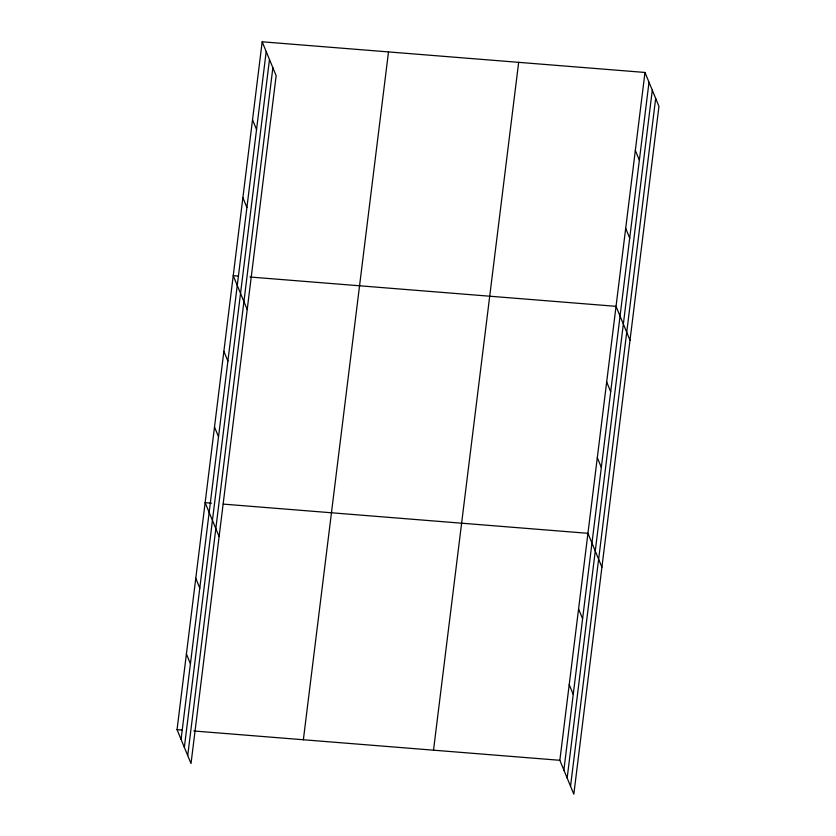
<?xml version="1.0" encoding="UTF-8"?>
<svg xmlns="http://www.w3.org/2000/svg" width="836" height="836" viewBox="0 0 836 836"><rect width="100%" height="100%" fill="white"/><g stroke="black" fill="none" stroke-linecap="round" stroke-linejoin="round"><path stroke-width="1.25" d="M262.18 41.8L276.152 75.7L191.016 763.54L177.044 729.64L262.18 41.8L644.984 72.46L658.956 106.36L573.82 794.2L559.848 760.3L644.984 72.46M181.067 739.4L266.203 51.56M184.348 747.363L269.485 59.523M187.724 755.566L272.87 67.737M303.363 739.755L388.5 51.916M433.518 750.185L518.665 62.345M563.872 770.06L649.008 82.231M567.163 778.023L652.299 90.194M570.539 786.237L655.675 98.397M238.385 276.079L233.234 275.661L247.205 309.56M249.985 277.009L616.038 306.331L630.01 340.231M211.581 503.167L205.133 502.655L219.105 536.555M223.181 504.098L587.948 533.316L601.92 567.216M177.044 729.64L182.196 730.047M193.795 730.977L559.848 760.3M635.339 150.417L639.362 160.178M625.694 228.374L629.717 238.135M606.675 381.989L610.698 391.75M597.312 457.647L601.335 467.418M578.585 608.974L582.608 618.734M569.212 684.642L573.245 694.402M252.524 119.757L256.547 129.517M242.879 197.714L246.902 207.474M223.86 351.329L227.894 361.089M214.497 426.987L218.52 436.747M195.77 578.313L199.794 588.074M186.407 653.971L190.43 663.742"/></g></svg>
